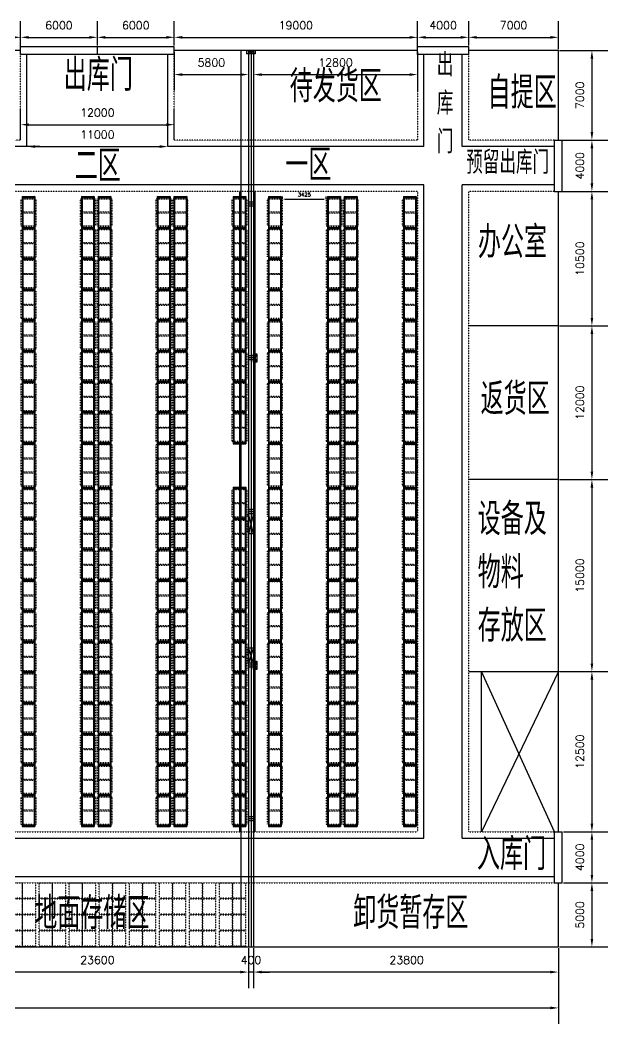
# Model space of a CAD drawing. Header units: millimetres. Extents: x 6622 to 532820, y 3370 to 359312.
# Drawn here: x 280562 to 326470, y 171590 to 249978 of the extents above; entities that cross this region are included whole.
import ezdxf

# ---------------------------------------------------------------- set-up
doc = ezdxf.new("R2010")
doc.units = ezdxf.units.MM
doc.linetypes.add('ACAD_ISO03W100', pattern=[30, 12, -18])
doc.styles.get("Standard").update_dxf_attribs({"font": 'txt', "bigfont": 'gbcbig.shx'})
doc.dimstyles.new('ISO-25', dxfattribs={"dimtxt": 625, "dimasz": 625, "dimexe": 1250, "dimexo": 100, "dimgap": 625, "dimtad": 1, "dimtxsty": 'Standard', "dimcen": 2.5, "dimadec": 0, "dimazin": 0, "dimtfac": 1, "dimtmove": 0, "dimatfit": 3, "dimfxl": 1, "dimarcsym": 0})
doc.dimstyles.new('副本 ISO-25', dxfattribs={"dimtxt": 300, "dimasz": 200, "dimexe": 200, "dimexo": 25, "dimgap": 200, "dimtad": 1, "dimtxsty": 'Standard', "dimcen": 2.5, "dimadec": 0, "dimazin": 0, "dimtfac": 1, "dimtmove": 0, "dimatfit": 3, "dimfxl": 1, "dimarcsym": 0})

# ---------------------------------------------------------------- blocks, each defined once
blk = doc.blocks.new('*D257')
at = {"color": 0, "lineweight": -2, "transparency": 16777216}
for p, q in [((281100, 240200), (281100, 241350)), ((292100, 240200), (292100, 241350)), ((281725, 240100), (291475, 240100))]:
    blk.add_line(p, q, dxfattribs=at)
at = {"color": 0, "transparency": 16777216}
for points in [[(281725, 240204), (281725, 239996), (281100, 240100)], [(291475, 240204), (291475, 239996), (292100, 240100)]]:
    blk.add_solid(points, dxfattribs=at)
at = {"layer": 'Defpoints', "color": 0, "transparency": 16777216}
for p in [(281100, 240100), (292100, 240100), (292100, 240100)]:
    blk.add_point(p, dxfattribs=at)
at = {"color": 0, "transparency": 16777216, "insert": (286600, 241038), "char_height": 625, "attachment_point": 5}
blk.add_mtext('11000', dxfattribs=at)
blk = doc.blocks.new('*D258')
at = {"color": 0, "lineweight": -2, "transparency": 16777216}
for p, q in [((280600, 240700), (280600, 243060)), ((292600, 240700), (292600, 243060)), ((281225, 241810), (291975, 241810))]:
    blk.add_line(p, q, dxfattribs=at)
at = {"color": 0, "transparency": 16777216}
for points in [[(281225, 241914), (281225, 241706), (280600, 241810)], [(291975, 241914), (291975, 241706), (292600, 241810)]]:
    blk.add_solid(points, dxfattribs=at)
at = {"layer": 'Defpoints', "color": 0, "transparency": 16777216}
for p in [(292600, 241810), (280600, 240600), (292600, 240600)]:
    blk.add_point(p, dxfattribs=at)
at = {"color": 0, "transparency": 16777216, "insert": (286600, 242748), "char_height": 625, "attachment_point": 5}
blk.add_mtext('12000', dxfattribs=at)
blk = doc.blocks.new('*D267')
at = {"color": 0, "lineweight": -2, "transparency": 16777216}
for p, q in [((274800, 247700), (274800, 249880)), ((280600, 247700), (280600, 249880)), ((275425, 248630), (279975, 248630))]:
    blk.add_line(p, q, dxfattribs=at)
at = {"color": 0, "transparency": 16777216}
for points in [[(275425, 248734), (275425, 248526), (274800, 248630)], [(279975, 248734), (279975, 248526), (280600, 248630)]]:
    blk.add_solid(points, dxfattribs=at)
at = {"layer": 'Defpoints', "color": 0, "transparency": 16777216}
for p in [(280600, 248630), (274800, 247600), (280600, 247600)]:
    blk.add_point(p, dxfattribs=at)
at = {"color": 0, "transparency": 16777216, "insert": (277700, 249568), "char_height": 625, "attachment_point": 5}
blk.add_mtext('5800', dxfattribs=at)
blk = doc.blocks.new('*D268')
at = {"color": 0, "lineweight": -2, "transparency": 16777216}
for p, q in [((280600, 248000), (280600, 249880)), ((286600, 248000), (286600, 249880)), ((281225, 248630), (285975, 248630))]:
    blk.add_line(p, q, dxfattribs=at)
at = {"color": 0, "transparency": 16777216}
for points in [[(281225, 248734), (281225, 248526), (280600, 248630)], [(285975, 248734), (285975, 248526), (286600, 248630)]]:
    blk.add_solid(points, dxfattribs=at)
at = {"layer": 'Defpoints', "color": 0, "transparency": 16777216}
for p in [(286600, 248630), (280600, 247900), (286600, 247900)]:
    blk.add_point(p, dxfattribs=at)
at = {"color": 0, "transparency": 16777216, "insert": (283600, 249568), "char_height": 625, "attachment_point": 5}
blk.add_mtext('6000', dxfattribs=at)
blk = doc.blocks.new('*D269')
at = {"color": 0, "lineweight": -2, "transparency": 16777216}
for p, q in [((286600, 248000), (286600, 249880)), ((292600, 248000), (292600, 249880)), ((287225, 248630), (291975, 248630))]:
    blk.add_line(p, q, dxfattribs=at)
at = {"color": 0, "transparency": 16777216}
for points in [[(287225, 248734), (287225, 248526), (286600, 248630)], [(291975, 248734), (291975, 248526), (292600, 248630)]]:
    blk.add_solid(points, dxfattribs=at)
at = {"layer": 'Defpoints', "color": 0, "transparency": 16777216}
for p in [(292600, 248630), (286600, 247900), (292600, 247900)]:
    blk.add_point(p, dxfattribs=at)
at = {"color": 0, "transparency": 16777216, "insert": (289600, 249568), "char_height": 625, "attachment_point": 5}
blk.add_mtext('6000', dxfattribs=at)
blk = doc.blocks.new('*D270')
at = {"color": 0, "lineweight": -2, "transparency": 16777216}
for p, q in [((292600, 248000), (292600, 249880)), ((311600, 247700), (311600, 249880)), ((293225, 248630), (310975, 248630))]:
    blk.add_line(p, q, dxfattribs=at)
at = {"color": 0, "transparency": 16777216}
for points in [[(293225, 248734), (293225, 248526), (292600, 248630)], [(310975, 248734), (310975, 248526), (311600, 248630)]]:
    blk.add_solid(points, dxfattribs=at)
at = {"layer": 'Defpoints', "color": 0, "transparency": 16777216}
for p in [(311600, 248630), (292600, 247900), (311600, 247600)]:
    blk.add_point(p, dxfattribs=at)
at = {"color": 0, "transparency": 16777216, "insert": (302100, 249568), "char_height": 625, "attachment_point": 5}
blk.add_mtext('19000', dxfattribs=at)
blk = doc.blocks.new('*D271')
at = {"color": 0, "lineweight": -2, "transparency": 16777216}
for p, q in [((292600, 247500), (292600, 244470)), ((298400, 247500), (298400, 244470)), ((293225, 245720), (297775, 245720))]:
    blk.add_line(p, q, dxfattribs=at)
at = {"color": 0, "transparency": 16777216}
for points in [[(293225, 245824), (293225, 245616), (292600, 245720)], [(297775, 245824), (297775, 245616), (298400, 245720)]]:
    blk.add_solid(points, dxfattribs=at)
at = {"layer": 'Defpoints', "color": 0, "transparency": 16777216}
for p in [(292600, 247600), (298400, 247600), (298400, 245720)]:
    blk.add_point(p, dxfattribs=at)
at = {"color": 0, "transparency": 16777216, "insert": (295500, 246658), "char_height": 625, "attachment_point": 5}
blk.add_mtext('5800', dxfattribs=at)
blk = doc.blocks.new('*D272')
at = {"color": 0, "lineweight": -2, "transparency": 16777216}
for p, q in [((298800, 247500), (298800, 244470)), ((311600, 247500), (311600, 244470)), ((299425, 245720), (310975, 245720))]:
    blk.add_line(p, q, dxfattribs=at)
at = {"color": 0, "transparency": 16777216}
for points in [[(299425, 245824), (299425, 245616), (298800, 245720)], [(310975, 245824), (310975, 245616), (311600, 245720)]]:
    blk.add_solid(points, dxfattribs=at)
at = {"layer": 'Defpoints', "color": 0, "transparency": 16777216}
for p in [(298800, 247600), (311600, 247600), (311600, 245720)]:
    blk.add_point(p, dxfattribs=at)
at = {"color": 0, "transparency": 16777216, "insert": (305200, 246658), "char_height": 625, "attachment_point": 5}
blk.add_mtext('12800', dxfattribs=at)
blk = doc.blocks.new('*D273')
at = {"color": 0, "lineweight": -2, "transparency": 16777216}
for p, q in [((311600, 248000), (311600, 249880)), ((315600, 248000), (315600, 249880)), ((312225, 248630), (314975, 248630))]:
    blk.add_line(p, q, dxfattribs=at)
at = {"color": 0, "transparency": 16777216}
for points in [[(312225, 248734), (312225, 248526), (311600, 248630)], [(314975, 248734), (314975, 248526), (315600, 248630)]]:
    blk.add_solid(points, dxfattribs=at)
at = {"layer": 'Defpoints', "color": 0, "transparency": 16777216}
for p in [(315600, 248630), (311600, 247900), (315600, 247900)]:
    blk.add_point(p, dxfattribs=at)
at = {"color": 0, "transparency": 16777216, "insert": (313600, 249568), "char_height": 625, "attachment_point": 5}
blk.add_mtext('4000', dxfattribs=at)
blk = doc.blocks.new('*D274')
at = {"color": 0, "lineweight": -2, "transparency": 16777216}
for p, q in [((315600, 248000), (315600, 249880)), ((322600, 247700), (322600, 249880)), ((316225, 248630), (321975, 248630))]:
    blk.add_line(p, q, dxfattribs=at)
at = {"color": 0, "transparency": 16777216}
for points in [[(316225, 248734), (316225, 248526), (315600, 248630)], [(321975, 248734), (321975, 248526), (322600, 248630)]]:
    blk.add_solid(points, dxfattribs=at)
at = {"layer": 'Defpoints', "color": 0, "transparency": 16777216}
for p in [(322600, 248630), (315600, 247900), (322600, 247600)]:
    blk.add_point(p, dxfattribs=at)
at = {"color": 0, "transparency": 16777216, "insert": (319100, 249568), "char_height": 625, "attachment_point": 5}
blk.add_mtext('7000', dxfattribs=at)
blk = doc.blocks.new('*D275')
at = {"color": 0, "lineweight": -2, "transparency": 16777216}
for p, q in [((322700, 247600), (326470, 247600)), ((325220, 246975), (325220, 241225)), ((322700, 240600), (326470, 240600))]:
    blk.add_line(p, q, dxfattribs=at)
at = {"color": 0, "transparency": 16777216}
for points in [[(325116, 246975), (325324, 246975), (325220, 247600)], [(325116, 241225), (325324, 241225), (325220, 240600)]]:
    blk.add_solid(points, dxfattribs=at)
at = {"layer": 'Defpoints', "color": 0, "transparency": 16777216}
for p in [(322600, 247600), (322600, 240600), (325220, 240600)]:
    blk.add_point(p, dxfattribs=at)
at = {"color": 0, "transparency": 16777216, "insert": (324282, 244100), "char_height": 625, "attachment_point": 5, "rotation": 90}
blk.add_mtext('7000', dxfattribs=at)
blk = doc.blocks.new('*D276')
at = {"color": 0, "lineweight": -2, "transparency": 16777216}
for p, q in [((323000, 240600), (326470, 240600)), ((325220, 239975), (325220, 237225)), ((323000, 236600), (326470, 236600))]:
    blk.add_line(p, q, dxfattribs=at)
at = {"color": 0, "transparency": 16777216}
for points in [[(325116, 239975), (325324, 239975), (325220, 240600)], [(325116, 237225), (325324, 237225), (325220, 236600)]]:
    blk.add_solid(points, dxfattribs=at)
at = {"layer": 'Defpoints', "color": 0, "transparency": 16777216}
for p in [(322900, 240600), (322900, 236600), (325220, 236600)]:
    blk.add_point(p, dxfattribs=at)
at = {"color": 0, "transparency": 16777216, "insert": (324282, 238600), "char_height": 625, "attachment_point": 5, "rotation": 90}
blk.add_mtext('4000', dxfattribs=at)
blk = doc.blocks.new('*D277')
at = {"color": 0, "lineweight": -2, "transparency": 16777216}
for p, q in [((322700, 236600), (326470, 236600)), ((325220, 235975), (325220, 226725)), ((322700, 226100), (326470, 226100))]:
    blk.add_line(p, q, dxfattribs=at)
at = {"color": 0, "transparency": 16777216}
for points in [[(325116, 235975), (325324, 235975), (325220, 236600)], [(325116, 226725), (325324, 226725), (325220, 226100)]]:
    blk.add_solid(points, dxfattribs=at)
at = {"layer": 'Defpoints', "color": 0, "transparency": 16777216}
for p in [(322600, 236600), (322600, 226100), (325220, 226100)]:
    blk.add_point(p, dxfattribs=at)
at = {"color": 0, "transparency": 16777216, "insert": (324282, 231350), "char_height": 625, "attachment_point": 5, "rotation": 90}
blk.add_mtext('10500', dxfattribs=at)
blk = doc.blocks.new('*D278')
at = {"color": 0, "lineweight": -2, "transparency": 16777216}
for p, q in [((322700, 226100), (326470, 226100)), ((325220, 225475), (325220, 214725)), ((322700, 214100), (326470, 214100))]:
    blk.add_line(p, q, dxfattribs=at)
at = {"color": 0, "transparency": 16777216}
for points in [[(325116, 225475), (325324, 225475), (325220, 226100)], [(325116, 214725), (325324, 214725), (325220, 214100)]]:
    blk.add_solid(points, dxfattribs=at)
at = {"layer": 'Defpoints', "color": 0, "transparency": 16777216}
for p in [(322600, 226100), (322600, 214100), (325220, 214100)]:
    blk.add_point(p, dxfattribs=at)
at = {"color": 0, "transparency": 16777216, "insert": (324282, 220100), "char_height": 625, "attachment_point": 5, "rotation": 90}
blk.add_mtext('12000', dxfattribs=at)
blk = doc.blocks.new('*D279')
at = {"color": 0, "lineweight": -2, "transparency": 16777216}
for p, q in [((322700, 214100), (326470, 214100)), ((325220, 213475), (325220, 199725)), ((322700, 199100), (326470, 199100))]:
    blk.add_line(p, q, dxfattribs=at)
at = {"color": 0, "transparency": 16777216}
for points in [[(325116, 213475), (325324, 213475), (325220, 214100)], [(325116, 199725), (325324, 199725), (325220, 199100)]]:
    blk.add_solid(points, dxfattribs=at)
at = {"layer": 'Defpoints', "color": 0, "transparency": 16777216}
for p in [(322600, 214100), (322600, 199100), (325220, 199100)]:
    blk.add_point(p, dxfattribs=at)
at = {"color": 0, "transparency": 16777216, "insert": (324282, 206600), "char_height": 625, "attachment_point": 5, "rotation": 90}
blk.add_mtext('15000', dxfattribs=at)
blk = doc.blocks.new('*D280')
at = {"color": 0, "lineweight": -2, "transparency": 16777216}
for p, q in [((322700, 199100), (326470, 199100)), ((325220, 198475), (325220, 187225)), ((323000, 186600), (326470, 186600))]:
    blk.add_line(p, q, dxfattribs=at)
at = {"color": 0, "transparency": 16777216}
for points in [[(325116, 198475), (325324, 198475), (325220, 199100)], [(325116, 187225), (325324, 187225), (325220, 186600)]]:
    blk.add_solid(points, dxfattribs=at)
at = {"layer": 'Defpoints', "color": 0, "transparency": 16777216}
for p in [(322600, 199100), (322900, 186600), (325220, 186600)]:
    blk.add_point(p, dxfattribs=at)
at = {"color": 0, "transparency": 16777216, "insert": (324282, 192850), "char_height": 625, "attachment_point": 5, "rotation": 90}
blk.add_mtext('12500', dxfattribs=at)
blk = doc.blocks.new('*D281')
at = {"color": 0, "lineweight": -2, "transparency": 16777216}
for p, q in [((323000, 186600), (326470, 186600)), ((325220, 185975), (325220, 183225)), ((323000, 182600), (326470, 182600))]:
    blk.add_line(p, q, dxfattribs=at)
at = {"color": 0, "transparency": 16777216}
for points in [[(325116, 185975), (325324, 185975), (325220, 186600)], [(325116, 183225), (325324, 183225), (325220, 182600)]]:
    blk.add_solid(points, dxfattribs=at)
at = {"layer": 'Defpoints', "color": 0, "transparency": 16777216}
for p in [(322900, 186600), (322900, 182600), (325220, 182600)]:
    blk.add_point(p, dxfattribs=at)
at = {"color": 0, "transparency": 16777216, "insert": (324282, 184600), "char_height": 625, "attachment_point": 5, "rotation": 90}
blk.add_mtext('4000', dxfattribs=at)
blk = doc.blocks.new('*D282')
at = {"color": 0, "lineweight": -2, "transparency": 16777216}
for p, q in [((323000, 182600), (326470, 182600)), ((325220, 181975), (325220, 178225)), ((322700, 177600), (326470, 177600))]:
    blk.add_line(p, q, dxfattribs=at)
at = {"color": 0, "transparency": 16777216}
for points in [[(325116, 181975), (325324, 181975), (325220, 182600)], [(325116, 178225), (325324, 178225), (325220, 177600)]]:
    blk.add_solid(points, dxfattribs=at)
at = {"layer": 'Defpoints', "color": 0, "transparency": 16777216}
for p in [(322900, 182600), (322600, 177600), (325220, 177600)]:
    blk.add_point(p, dxfattribs=at)
at = {"color": 0, "transparency": 16777216, "insert": (324282, 180100), "char_height": 625, "attachment_point": 5, "rotation": 90}
blk.add_mtext('5000', dxfattribs=at)
blk = doc.blocks.new('*D283')
at = {"color": 0, "lineweight": -2, "transparency": 16777216}
for p, q in [((298800, 177500), (298800, 174390)), ((322600, 177500), (322600, 174390)), ((321975, 175640), (299425, 175640))]:
    blk.add_line(p, q, dxfattribs=at)
at = {"color": 0, "transparency": 16777216}
for points in [[(299425, 175744), (299425, 175536), (298800, 175640)], [(321975, 175744), (321975, 175536), (322600, 175640)]]:
    blk.add_solid(points, dxfattribs=at)
at = {"layer": 'Defpoints', "color": 0, "transparency": 16777216}
for p in [(298800, 177600), (322600, 177600), (298800, 175640)]:
    blk.add_point(p, dxfattribs=at)
at = {"color": 0, "transparency": 16777216, "insert": (310750, 176578), "char_height": 625, "attachment_point": 5}
blk.add_mtext('23800', dxfattribs=at)
blk = doc.blocks.new('*D249')
at = {"color": 0, "lineweight": -2, "transparency": 16777216}
for p, q in [((298400, 177500), (298400, 174390)), ((298800, 177500), (298800, 174390)), ((297775, 175640), (297150, 175640)), ((298800, 175640), (298400, 175640)), ((299425, 175640), (300050, 175640))]:
    blk.add_line(p, q, dxfattribs=at)
at = {"color": 0, "transparency": 16777216}
for points in [[(297775, 175744), (297775, 175536), (298400, 175640)], [(299425, 175744), (299425, 175536), (298800, 175640)]]:
    blk.add_solid(points, dxfattribs=at)
at = {"layer": 'Defpoints', "color": 0, "transparency": 16777216}
for p in [(298400, 177600), (298800, 177600), (298400, 175640)]:
    blk.add_point(p, dxfattribs=at)
at = {"color": 0, "transparency": 16777216, "insert": (298600, 176578), "char_height": 625, "attachment_point": 5}
blk.add_mtext('400', dxfattribs=at)
blk = doc.blocks.new('*D250')
at = {"color": 0, "lineweight": -2, "transparency": 16777216}
for p, q in [((274800, 177500), (274800, 174390)), ((298400, 177500), (298400, 174390)), ((297775, 175640), (275425, 175640))]:
    blk.add_line(p, q, dxfattribs=at)
at = {"color": 0, "transparency": 16777216}
for points in [[(275425, 175744), (275425, 175536), (274800, 175640)], [(297775, 175744), (297775, 175536), (298400, 175640)]]:
    blk.add_solid(points, dxfattribs=at)
at = {"layer": 'Defpoints', "color": 0, "transparency": 16777216}
for p in [(274800, 177600), (298400, 177600), (274800, 175640)]:
    blk.add_point(p, dxfattribs=at)
at = {"color": 0, "transparency": 16777216, "insert": (286600, 176578), "char_height": 625, "attachment_point": 5}
blk.add_mtext('23600', dxfattribs=at)
blk = doc.blocks.new('*D288')
at = {"color": 0, "lineweight": -2, "transparency": 16777216}
for p, q in [((178600, 177500), (178600, 171590)), ((322600, 177500), (322600, 171590)), ((179225, 172840), (321975, 172840))]:
    blk.add_line(p, q, dxfattribs=at)
at = {"color": 0, "transparency": 16777216}
for points in [[(179225, 172944), (179225, 172736), (178600, 172840)], [(321975, 172944), (321975, 172736), (322600, 172840)]]:
    blk.add_solid(points, dxfattribs=at)
at = {"layer": 'Defpoints', "color": 0, "transparency": 16777216}
for p in [(178600, 177600), (322600, 177600), (322600, 172840)]:
    blk.add_point(p, dxfattribs=at)
at = {"color": 0, "transparency": 16777216, "insert": (250600, 173778), "char_height": 625, "attachment_point": 5}
blk.add_mtext('144000', dxfattribs=at)
blk = doc.blocks.new('地面托盘')
at = {"color": 3, "linetype": 'ACAD_ISO03W100'}
for points in [[(62730, -1440), (62730, -240), (63730, -240), (63730, -1440)], [(63775, -1440), (63775, -240), (64775, -240), (64775, -1440)], [(65075, -1440), (65075, -240), (66075, -240), (66075, -1440)], [(66120, -1440), (66120, -240), (67120, -240), (67120, -1440)], [(67420, -1440), (67420, -240), (68420, -240), (68420, -1440)], [(68465, -1440), (68465, -240), (69465, -240), (69465, -1440)], [(69765, -1440), (69765, -240), (70765, -240), (70765, -1440)], [(70810, -1440), (70810, -240), (71810, -240), (71810, -1440)], [(72110, -1440), (72110, -240), (73110, -240), (73110, -1440)], [(73155, -1440), (73155, -240), (74155, -240), (74155, -1440)], [(74455, -1440), (74455, -240), (75455, -240), (75455, -1440)], [(75500, -1440), (75500, -240), (76500, -240), (76500, -1440)], [(76800, -1440), (76800, -240), (77800, -240), (77800, -1440)], [(77845, -1440), (77845, -240), (78845, -240), (78845, -1440)], [(79145, -1440), (79145, -240), (80145, -240), (80145, -1440)], [(80190, -1440), (80190, -240), (81190, -240), (81190, -1440)], [(81490, -1440), (81490, -240), (82490, -240), (82490, -1440)], [(82535, -1440), (82535, -240), (83535, -240), (83535, -1440)], [(83835, -1440), (83835, -240), (84835, -240), (84835, -1440)], [(84880, -1440), (84880, -240), (85880, -240), (85880, -1440)], [(62730, -2690), (62730, -1490), (63730, -1490), (63730, -2690)], [(63775, -2690), (63775, -1490), (64775, -1490), (64775, -2690)], [(65075, -2690), (65075, -1490), (66075, -1490), (66075, -2690)], [(66120, -2690), (66120, -1490), (67120, -1490), (67120, -2690)], [(67420, -2690), (67420, -1490), (68420, -1490), (68420, -2690)], [(68465, -2690), (68465, -1490), (69465, -1490), (69465, -2690)], [(69765, -2690), (69765, -1490), (70765, -1490), (70765, -2690)], [(70810, -2690), (70810, -1490), (71810, -1490), (71810, -2690)], [(72110, -2690), (72110, -1490), (73110, -1490), (73110, -2690)], [(73155, -2690), (73155, -1490), (74155, -1490), (74155, -2690)], [(74455, -2690), (74455, -1490), (75455, -1490), (75455, -2690)], [(75500, -2690), (75500, -1490), (76500, -1490), (76500, -2690)], [(76800, -2690), (76800, -1490), (77800, -1490), (77800, -2690)], [(77845, -2690), (77845, -1490), (78845, -1490), (78845, -2690)], [(79145, -2690), (79145, -1490), (80145, -1490), (80145, -2690)], [(80190, -2690), (80190, -1490), (81190, -1490), (81190, -2690)], [(81490, -2690), (81490, -1490), (82490, -1490), (82490, -2690)], [(82535, -2690), (82535, -1490), (83535, -1490), (83535, -2690)], [(83835, -2690), (83835, -1490), (84835, -1490), (84835, -2690)], [(84880, -2690), (84880, -1490), (85880, -1490), (85880, -2690)], [(62730, -3940), (62730, -2740), (63730, -2740), (63730, -3940)], [(63775, -3940), (63775, -2740), (64775, -2740), (64775, -3940)], [(65075, -3940), (65075, -2740), (66075, -2740), (66075, -3940)], [(66120, -3940), (66120, -2740), (67120, -2740), (67120, -3940)], [(67420, -3940), (67420, -2740), (68420, -2740), (68420, -3940)], [(68465, -3940), (68465, -2740), (69465, -2740), (69465, -3940)], [(69765, -3940), (69765, -2740), (70765, -2740), (70765, -3940)], [(70810, -3940), (70810, -2740), (71810, -2740), (71810, -3940)], [(72110, -3940), (72110, -2740), (73110, -2740), (73110, -3940)], [(73155, -3940), (73155, -2740), (74155, -2740), (74155, -3940)], [(74455, -3940), (74455, -2740), (75455, -2740), (75455, -3940)], [(75500, -3940), (75500, -2740), (76500, -2740), (76500, -3940)], [(76800, -3940), (76800, -2740), (77800, -2740), (77800, -3940)], [(77845, -3940), (77845, -2740), (78845, -2740), (78845, -3940)], [(79145, -3940), (79145, -2740), (80145, -2740), (80145, -3940)], [(80190, -3940), (80190, -2740), (81190, -2740), (81190, -3940)], [(81490, -3940), (81490, -2740), (82490, -2740), (82490, -3940)], [(82535, -3940), (82535, -2740), (83535, -2740), (83535, -3940)], [(83835, -3940), (83835, -2740), (84835, -2740), (84835, -3940)], [(84880, -3940), (84880, -2740), (85880, -2740), (85880, -3940)], [(62730, -5190), (62730, -3990), (63730, -3990), (63730, -5190)], [(63775, -5190), (63775, -3990), (64775, -3990), (64775, -5190)], [(65075, -5190), (65075, -3990), (66075, -3990), (66075, -5190)], [(66120, -5190), (66120, -3990), (67120, -3990), (67120, -5190)], [(67420, -5190), (67420, -3990), (68420, -3990), (68420, -5190)], [(68465, -5190), (68465, -3990), (69465, -3990), (69465, -5190)], [(69765, -5190), (69765, -3990), (70765, -3990), (70765, -5190)], [(70810, -5190), (70810, -3990), (71810, -3990), (71810, -5190)], [(72110, -5190), (72110, -3990), (73110, -3990), (73110, -5190)], [(73155, -5190), (73155, -3990), (74155, -3990), (74155, -5190)], [(74455, -5190), (74455, -3990), (75455, -3990), (75455, -5190)], [(75500, -5190), (75500, -3990), (76500, -3990), (76500, -5190)], [(76800, -5190), (76800, -3990), (77800, -3990), (77800, -5190)], [(77845, -5190), (77845, -3990), (78845, -3990), (78845, -5190)], [(79145, -5190), (79145, -3990), (80145, -3990), (80145, -5190)], [(80190, -5190), (80190, -3990), (81190, -3990), (81190, -5190)], [(81490, -5190), (81490, -3990), (82490, -3990), (82490, -5190)], [(82535, -5190), (82535, -3990), (83535, -3990), (83535, -5190)], [(83835, -5190), (83835, -3990), (84835, -3990), (84835, -5190)], [(84880, -5190), (84880, -3990), (85880, -3990), (85880, -5190)]]:
    blk.add_lwpolyline(points, close=True, dxfattribs=at)
blk = doc.blocks.new('货架')
at = {"color": 6}
for p, q in [((213640, 135175), (214640, 135175)), ((213640, 135175), (213640, 115875)), ((213640, 135075), (214640, 135075)), ((213690, 135175), (213690, 115875)), ((213690, 135175), (214590, 135075)), ((214590, 135175), (213690, 135075)), ((214590, 135175), (214590, 115875)), ((214640, 135175), (214640, 115875)), ((213640, 132775), (214640, 132775)), ((213640, 132675), (214640, 132675)), ((213690, 132775), (214590, 132675)), ((214590, 132775), (213690, 132675)), ((213640, 130375), (214640, 130375)), ((213640, 130275), (214640, 130275)), ((213690, 130375), (214590, 130275)), ((214590, 130375), (213690, 130275)), ((213640, 127975), (214640, 127975)), ((213640, 127875), (214640, 127875)), ((213690, 127975), (214590, 127875)), ((214590, 127975), (213690, 127875)), ((213640, 125575), (214640, 125575)), ((213640, 125475), (214640, 125475)), ((213690, 125575), (214590, 125475)), ((214590, 125575), (213690, 125475)), ((213640, 123175), (214640, 123175)), ((213640, 123075), (214640, 123075)), ((213690, 123175), (214590, 123075)), ((214590, 123175), (213690, 123075)), ((213640, 120775), (214640, 120775)), ((213690, 120775), (214590, 120675)), ((214590, 120775), (213690, 120675)), ((213640, 120675), (214640, 120675)), ((213640, 118375), (214640, 118375)), ((213690, 118375), (214590, 118275)), ((214590, 118375), (213690, 118275)), ((213640, 118275), (214640, 118275)), ((213640, 112475), (213640, 85975)), ((213690, 112475), (213690, 85975)), ((214590, 112475), (214590, 85975)), ((214640, 112475), (214640, 85975)), ((213640, 110075), (214640, 110075)), ((213640, 109975), (214640, 109975)), ((213690, 110075), (214590, 109975)), ((214590, 110075), (213690, 109975)), ((213640, 107675), (214640, 107675)), ((213640, 107575), (214640, 107575)), ((213690, 107675), (214590, 107575)), ((214590, 107675), (213690, 107575)), ((213640, 105275), (214640, 105275)), ((213640, 105175), (214640, 105175)), ((213690, 105275), (214590, 105175)), ((214590, 105275), (213690, 105175)), ((213640, 102875), (214640, 102875)), ((213640, 102775), (214640, 102775)), ((213690, 102875), (214590, 102775)), ((214590, 102875), (213690, 102775)), ((213640, 100475), (214640, 100475)), ((213640, 100375), (214640, 100375)), ((213690, 100475), (214590, 100375)), ((214590, 100475), (213690, 100375)), ((213640, 98075), (214640, 98075)), ((213690, 98075), (214590, 97975)), ((214590, 98075), (213690, 97975)), ((213640, 97975), (214640, 97975)), ((213640, 95675), (214640, 95675)), ((213690, 95675), (214590, 95575)), ((214590, 95675), (213690, 95575)), ((213640, 95575), (214640, 95575)), ((213640, 93275), (214640, 93275)), ((213640, 93175), (214640, 93175)), ((213690, 93275), (214590, 93175)), ((214590, 93275), (213690, 93175)), ((213640, 90875), (214640, 90875)), ((213640, 90775), (214640, 90775)), ((213690, 90875), (214590, 90775)), ((214590, 90875), (213690, 90775)), ((213640, 88475), (214640, 88475)), ((213640, 88375), (214640, 88375)), ((213690, 88475), (214590, 88375)), ((214590, 88475), (213690, 88375)), ((213640, 86075), (214640, 86075)), ((213640, 85975), (214640, 85975)), ((213690, 86075), (214590, 85975)), ((214590, 86075), (213690, 85975))]:
    blk.add_line(p, q, dxfattribs=at)
at = {"color": 5}
for p, q in [((213640, 115975), (214640, 115975)), ((213640, 115875), (214640, 115875)), ((213640, 115875), (213640, 112475)), ((213690, 115975), (214590, 115875)), ((214590, 115975), (213690, 115875)), ((213690, 115875), (213690, 112475)), ((214590, 115875), (214590, 112475)), ((214640, 115875), (214640, 112475)), ((213640, 112475), (214640, 112475)), ((213640, 112375), (214640, 112375)), ((213690, 112475), (214590, 112375)), ((214590, 112475), (213690, 112375))]:
    blk.add_line(p, q, dxfattribs=at)
at = {"color": 3, "linetype": 'ACAD_ISO03W100'}
for points in [[(213540, 134975), (213540, 133975), (214740, 133975), (214740, 134975)], [(213540, 133875), (213540, 132875), (214740, 132875), (214740, 133875)], [(213540, 132575), (213540, 131575), (214740, 131575), (214740, 132575)], [(213540, 131475), (213540, 130475), (214740, 130475), (214740, 131475)], [(213540, 130175), (213540, 129175), (214740, 129175), (214740, 130175)], [(213540, 129075), (213540, 128075), (214740, 128075), (214740, 129075)], [(213540, 127775), (213540, 126775), (214740, 126775), (214740, 127775)], [(213540, 126675), (213540, 125675), (214740, 125675), (214740, 126675)], [(213540, 125375), (213540, 124375), (214740, 124375), (214740, 125375)], [(213540, 124275), (213540, 123275), (214740, 123275), (214740, 124275)], [(213540, 122975), (213540, 121975), (214740, 121975), (214740, 122975)], [(213540, 121875), (213540, 120875), (214740, 120875), (214740, 121875)], [(213540, 120575), (213540, 119575), (214740, 119575), (214740, 120575)], [(213540, 119475), (213540, 118475), (214740, 118475), (214740, 119475)], [(213540, 118175), (213540, 117175), (214740, 117175), (214740, 118175)], [(213540, 117075), (213540, 116075), (214740, 116075), (214740, 117075)], [(213540, 115775), (213540, 114775), (214740, 114775), (214740, 115775)], [(213540, 114675), (213540, 113675), (214740, 113675), (214740, 114675)], [(213540, 113575), (213540, 112575), (214740, 112575), (214740, 113575)], [(213540, 112275), (213540, 111275), (214740, 111275), (214740, 112275)], [(213540, 111175), (213540, 110175), (214740, 110175), (214740, 111175)], [(213540, 109875), (213540, 108875), (214740, 108875), (214740, 109875)], [(213540, 108775), (213540, 107775), (214740, 107775), (214740, 108775)], [(213540, 107475), (213540, 106475), (214740, 106475), (214740, 107475)], [(213540, 106375), (213540, 105375), (214740, 105375), (214740, 106375)], [(213540, 105075), (213540, 104075), (214740, 104075), (214740, 105075)], [(213540, 103975), (213540, 102975), (214740, 102975), (214740, 103975)], [(213540, 102675), (213540, 101675), (214740, 101675), (214740, 102675)], [(213540, 101575), (213540, 100575), (214740, 100575), (214740, 101575)], [(213540, 100275), (213540, 99275), (214740, 99275), (214740, 100275)], [(213540, 99175), (213540, 98175), (214740, 98175), (214740, 99175)], [(213540, 97875), (213540, 96875), (214740, 96875), (214740, 97875)], [(213540, 96775), (213540, 95775), (214740, 95775), (214740, 96775)], [(213540, 95475), (213540, 94475), (214740, 94475), (214740, 95475)], [(213540, 94375), (213540, 93375), (214740, 93375), (214740, 94375)], [(213540, 93075), (213540, 92075), (214740, 92075), (214740, 93075)], [(213540, 91975), (213540, 90975), (214740, 90975), (214740, 91975)], [(213540, 90675), (213540, 89675), (214740, 89675), (214740, 90675)], [(213540, 89575), (213540, 88575), (214740, 88575), (214740, 89575)], [(213540, 88275), (213540, 87275), (214740, 87275), (214740, 88275)], [(213540, 87175), (213540, 86175), (214740, 86175), (214740, 87175)]]:
    blk.add_lwpolyline(points, close=True, dxfattribs=at)
blk = doc.blocks.new('*D293')
at = {"color": 0, "lineweight": -2, "transparency": 16777216}
for p, q in [((301050, 236025), (301050, 236200)), ((301250, 236000), (304275, 236000)), ((304475, 236025), (304475, 236200))]:
    blk.add_line(p, q, dxfattribs=at)
at = {"color": 0, "transparency": 16777216}
for points in [[(301250, 236033), (301250, 235967), (301050, 236000)], [(304275, 236033), (304275, 235967), (304475, 236000)]]:
    blk.add_solid(points, dxfattribs=at)
at = {"layer": 'Defpoints', "color": 0, "transparency": 16777216}
for p in [(301050, 236000), (304475, 236000), (304475, 236000)]:
    blk.add_point(p, dxfattribs=at)
at = {"color": 0, "transparency": 16777216, "insert": (302762, 236350), "char_height": 300, "attachment_point": 5}
blk.add_mtext('3425', dxfattribs=at)

msp = doc.modelspace()

# ---------------------------------------------------------------- linework, layer by layer
for p, q in [((280600, 247300), (280600, 247900)), ((292600, 247900), (280600, 247900)), ((286600, 247300), (286600, 247900)), ((292600, 247300), (292600, 247900)), ((311600, 247300), (311600, 247900)), ((315600, 247900), (311600, 247900)), ((315600, 247300), (315600, 247900)), ((280600, 247600), (273599.998, 247600)), ((292600, 247300), (280600, 247300)), ((281100, 240100), (281100, 247300)), ((292100, 240100), (292100, 247300)), ((311600, 247600), (292600, 247600)), ((315600, 247300), (311600, 247300)), ((312100, 240100), (312100, 247300)), ((315100, 240100), (315100, 247300)), ((322600, 247600), (315600, 247600)), ((322600, 240600), (322600, 247600)), ((282100, 240100), (273099.998, 240100)), ((312100, 240100), (292100, 240100)), ((322300, 240100), (315100, 240100)), ((322300, 240600), (322900, 240600)), ((322300, 236600), (322300, 240600)), ((322900, 236600), (322900, 240600)), ((312100, 237100), (182100, 237100)), ((312100, 186100), (312100, 237100)), ((315100, 186100), (315100, 237100)), ((322300, 237100), (315100, 237100)), ((322300, 236600), (322900, 236600)), ((322600, 186600), (322600, 236600)), ((315600, 199100), (322600, 199100)), ((322600, 199100), (316600, 186600)), ((322300, 186600), (316600, 199100)), ((322300, 186600), (322900, 186600)), ((322300, 182600), (322300, 186600)), ((322900, 182600), (322900, 186600)), ((182100, 186100), (312100, 186100)), ((315100, 186100), (322300, 186100)), ((182100, 183092.819), (322300, 183092.819)), ((322300, 182600), (322900, 182600)), ((322600, 177600), (322600, 182600)), ((178600, 177600), (322600, 177600))]:
    msp.add_line(p, q)
at = {"color": 2, "linetype": 'ACAD_ISO03W100'}
for p, q in [((280600, 240600), (280600, 247300)), ((292600, 240600), (292600, 247300)), ((311600, 247300), (311600, 240600)), ((315600, 240600), (315600, 247300)), ((280600, 240600), (273599.998, 240600)), ((311600, 240600), (292600, 240600)), ((322300, 240600), (315600, 240600)), ((311600, 236600), (182600, 236600)), ((311600, 236600), (311600, 186600)), ((322300, 236600), (315600, 236600)), ((315600, 186600), (315600, 236600)), ((182600, 186600), (311600, 186600)), ((315600, 186600), (322300, 186600)), ((182600, 182600), (322300, 182600))]:
    msp.add_line(p, q, dxfattribs=at)
at = {"color": 1}
msp.add_line((297800, 247600), (297800, 177600), dxfattribs=at)
at = {"color": 0}
for p, q in [((298925, 247350), (298275, 247600)), ((298275, 247350), (298925, 247600)), ((322600, 226100), (315600, 226100)), ((299050, 223275), (298800, 223925)), ((298800, 223275), (299050, 223925)), ((322600, 214100), (315600, 214100)), ((298800, 211450), (298400, 209850)), ((298800, 209850), (298400, 211450)), ((298800, 200950), (298400, 199750)), ((298800, 199750), (298400, 200950)), ((298800, 199925), (299050, 199275)), ((299050, 199925), (298800, 199275)), ((316600, 186600), (316600, 199100))]:
    msp.add_line(p, q, dxfattribs=at)
at = {"color": 4}
for p, q in [((298400, 247600), (298400, 177600)), ((298600, 247600), (298600, 177600)), ((298800, 247600), (298800, 177600)), ((298800, 235750), (298400, 235750)), ((298800, 235600), (298400, 235600)), ((298800, 235450), (298400, 235450)), ((298800, 223750), (298400, 223750)), ((298800, 223600), (298400, 223600)), ((298800, 223450), (298400, 223450)), ((298800, 211750), (298400, 211750)), ((298800, 211600), (298400, 211600)), ((298800, 211450), (298400, 211450)), ((298800, 199750), (298400, 199750)), ((298800, 199600), (298400, 199600)), ((298800, 199450), (298400, 199450)), ((298800, 187750), (298400, 187750)), ((298800, 187600), (298400, 187600)), ((298800, 187450), (298400, 187450))]:
    msp.add_line(p, q, dxfattribs=at)
at = {"color": 6}
for p, q in [((297200, 236200), (298200, 236200)), ((297200, 236200), (297200, 216900)), ((297200, 236100), (298200, 236100)), ((297250, 236200), (297250, 216900)), ((297250, 236200), (298150, 236100)), ((298150, 236200), (297250, 236100)), ((298150, 236200), (298150, 216900)), ((298200, 236200), (298200, 216900)), ((297200, 233800), (298200, 233800)), ((297200, 233700), (298200, 233700)), ((297250, 233800), (298150, 233700)), ((298150, 233800), (297250, 233700)), ((297200, 231400), (298200, 231400)), ((297200, 231300), (298200, 231300)), ((297250, 231400), (298150, 231300)), ((298150, 231400), (297250, 231300)), ((297200, 229000), (298200, 229000)), ((297200, 228900), (298200, 228900)), ((297250, 229000), (298150, 228900)), ((298150, 229000), (297250, 228900)), ((297200, 226600), (298200, 226600)), ((297250, 226600), (298150, 226500)), ((298150, 226600), (297250, 226500)), ((297200, 226500), (298200, 226500)), ((297200, 224200), (298200, 224200)), ((297250, 224200), (298150, 224100)), ((298150, 224200), (297250, 224100)), ((297200, 224100), (298200, 224100)), ((297200, 221800), (298200, 221800)), ((297200, 221700), (298200, 221700)), ((297250, 221800), (298150, 221700)), ((298150, 221800), (297250, 221700)), ((297200, 219400), (298200, 219400)), ((297200, 219300), (298200, 219300)), ((297250, 219400), (298150, 219300)), ((298150, 219400), (297250, 219300)), ((297200, 213500), (297200, 187000)), ((297250, 213500), (297250, 187000)), ((298150, 213500), (298150, 187000)), ((298200, 213500), (298200, 187000)), ((297200, 211100), (298200, 211100)), ((297200, 211000), (298200, 211000)), ((297250, 211100), (298150, 211000)), ((298150, 211100), (297250, 211000)), ((297200, 208700), (298200, 208700)), ((297200, 208600), (298200, 208600)), ((297250, 208700), (298150, 208600)), ((298150, 208700), (297250, 208600)), ((297200, 206300), (298200, 206300)), ((297200, 206200), (298200, 206200)), ((297250, 206300), (298150, 206200)), ((298150, 206300), (297250, 206200)), ((297200, 203900), (298200, 203900)), ((297250, 203900), (298150, 203800)), ((298150, 203900), (297250, 203800)), ((297200, 203800), (298200, 203800)), ((297200, 201500), (298200, 201500)), ((297250, 201500), (298150, 201400)), ((298150, 201500), (297250, 201400)), ((297200, 201400), (298200, 201400)), ((297200, 199100), (298200, 199100)), ((297200, 199000), (298200, 199000)), ((297250, 199100), (298150, 199000)), ((298150, 199100), (297250, 199000)), ((297200, 196700), (298200, 196700)), ((297200, 196600), (298200, 196600)), ((297250, 196700), (298150, 196600)), ((298150, 196700), (297250, 196600)), ((297200, 194300), (298200, 194300)), ((297200, 194200), (298200, 194200)), ((297250, 194300), (298150, 194200)), ((298150, 194300), (297250, 194200)), ((297200, 191900), (298200, 191900)), ((297200, 191800), (298200, 191800)), ((297250, 191900), (298150, 191800)), ((298150, 191900), (297250, 191800)), ((297200, 189500), (298200, 189500)), ((297200, 189400), (298200, 189400)), ((297250, 189500), (298150, 189400)), ((298150, 189500), (297250, 189400)), ((297200, 187100), (298200, 187100)), ((297200, 187000), (298200, 187000)), ((297250, 187100), (298150, 187000)), ((298150, 187100), (297250, 187000))]:
    msp.add_line(p, q, dxfattribs=at)
at = {"color": 2}
for p, q in [((297700, 236600), (297700, 186600)), ((298900, 236600), (298900, 186600))]:
    msp.add_line(p, q, dxfattribs=at)
at = {"color": 5}
for p, q in [((297200, 217000), (298200, 217000)), ((297200, 216900), (298200, 216900)), ((297250, 217000), (298150, 216900)), ((298150, 217000), (297250, 216900)), ((297200, 213500), (298200, 213500)), ((297200, 213400), (298200, 213400)), ((297250, 213500), (298150, 213400)), ((298150, 213500), (297250, 213400))]:
    msp.add_line(p, q, dxfattribs=at)
at = {"color": 0}
for points in [[(298275, 247600), (298925, 247600), (298925, 247350), (298275, 247350)], [(298800, 223925), (299050, 223925), (299050, 223275), (298800, 223275)], [(298400, 211450), (298800, 211450), (298800, 209850), (298400, 209850)], [(298400, 200950), (298800, 200950), (298800, 199750), (298400, 199750)], [(298800, 199925), (299050, 199925), (299050, 199275), (298800, 199275)]]:
    msp.add_lwpolyline(points, close=True, dxfattribs=at)
at = {"color": 3, "linetype": 'ACAD_ISO03W100'}
for points in [[(297100, 236000), (297100, 235000), (298300, 235000), (298300, 236000)], [(297100, 234900), (297100, 233900), (298300, 233900), (298300, 234900)], [(297100, 233600), (297100, 232600), (298300, 232600), (298300, 233600)], [(297100, 232500), (297100, 231500), (298300, 231500), (298300, 232500)], [(297100, 231200), (297100, 230200), (298300, 230200), (298300, 231200)], [(297100, 230100), (297100, 229100), (298300, 229100), (298300, 230100)], [(297100, 228800), (297100, 227800), (298300, 227800), (298300, 228800)], [(297100, 227700), (297100, 226700), (298300, 226700), (298300, 227700)], [(297100, 226400), (297100, 225400), (298300, 225400), (298300, 226400)], [(297100, 225300), (297100, 224300), (298300, 224300), (298300, 225300)], [(297100, 224000), (297100, 223000), (298300, 223000), (298300, 224000)], [(297100, 222900), (297100, 221900), (298300, 221900), (298300, 222900)], [(297100, 221600), (297100, 220600), (298300, 220600), (298300, 221600)], [(297100, 220500), (297100, 219500), (298300, 219500), (298300, 220500)], [(297100, 219200), (297100, 218200), (298300, 218200), (298300, 219200)], [(297100, 218100), (297100, 217100), (298300, 217100), (298300, 218100)], [(297100, 213300), (297100, 212300), (298300, 212300), (298300, 213300)], [(297100, 212200), (297100, 211200), (298300, 211200), (298300, 212200)], [(297100, 210900), (297100, 209900), (298300, 209900), (298300, 210900)], [(297100, 209800), (297100, 208800), (298300, 208800), (298300, 209800)], [(297100, 208500), (297100, 207500), (298300, 207500), (298300, 208500)], [(297100, 207400), (297100, 206400), (298300, 206400), (298300, 207400)], [(297100, 206100), (297100, 205100), (298300, 205100), (298300, 206100)], [(297100, 205000), (297100, 204000), (298300, 204000), (298300, 205000)], [(297100, 203700), (297100, 202700), (298300, 202700), (298300, 203700)], [(297100, 202600), (297100, 201600), (298300, 201600), (298300, 202600)], [(297100, 201300), (297100, 200300), (298300, 200300), (298300, 201300)], [(297100, 200200), (297100, 199200), (298300, 199200), (298300, 200200)], [(297100, 198900), (297100, 197900), (298300, 197900), (298300, 198900)], [(297100, 197800), (297100, 196800), (298300, 196800), (298300, 197800)], [(297100, 196500), (297100, 195500), (298300, 195500), (298300, 196500)], [(297100, 195400), (297100, 194400), (298300, 194400), (298300, 195400)], [(297100, 194100), (297100, 193100), (298300, 193100), (298300, 194100)], [(297100, 193000), (297100, 192000), (298300, 192000), (298300, 193000)], [(297100, 191700), (297100, 190700), (298300, 190700), (298300, 191700)], [(297100, 190600), (297100, 189600), (298300, 189600), (298300, 190600)], [(297100, 189300), (297100, 188300), (298300, 188300), (298300, 189300)], [(297100, 188200), (297100, 187200), (298300, 187200), (298300, 188200)]]:
    msp.add_lwpolyline(points, close=True, dxfattribs=at)

# ---------------------------------------------------------------- block references
at = {"color": 0}
for name, p in [('货架', (67085, 101025)), ('货架', (71710, 101025)), ('货架', (73010, 101025)), ('货架', (77635, 101025)), ('货架', (78935, 101025)), ('货架', (86310, 101025)), ('货架', (90935, 101025)), ('货架', (92235, 101025)), ('货架', (96860, 101025)), ('地面托盘', (212295, 182840))]:
    msp.add_blockref(name, p, dxfattribs=at)

# ---------------------------------------------------------------- texts
at = {"color": 0, "attachment_point": 1}
for s, insert, char_height, width in [('出库门', (283970.746, 246945.184), 2500, 7700.04118), ('出\\P库\\P门', (313103.166, 247379.063), 1800, 1659.08494), ('待发货区', (301616.549, 246057.223), 2500, 7700.04118), ('自提区', (317076.088, 245556.648), 2500, 7700.04118), ('二区', (284830.477, 239840.192), 2500, 4268.9301), ('一区', (301274.968, 239922.128), 2500, 10552.2165), ('预留出库门', (315402.97, 239766.649), 1800, 7240.5432), ('办公室', (316316.871, 233886.655), 2500, 7700.04118), ('返货区', (316526.862, 221642.444), 2500, 7700.04118), ('设备及\\P物料\\P存放区', (316299.212, 212264.794), 2500, 7700.04118), ('入库门', (316239.098, 186098.618), 2500, 6217.35673), ('地面存储区', (281673.539, 181489.189), 2500, 9090.33867), ('卸货暂存区', (306578.09, 181511.517), 2500, 10570.13799)]:
    msp.add_mtext(s, dxfattribs=dict(at, insert=insert, char_height=char_height, width=width))

# ---------------------------------------------------------------- dimensions: what is measured, and where the dimension line sits
at = {"color": 0}
for base, p1, p2, dimstyle, picture, middle in [((280600, 248630), (274800, 247600), (280600, 247600), 'ISO-25', '*D267', (277700, 249567.5)), ((286600, 248630), (280600, 247900), (286600, 247900), 'ISO-25', '*D268', (283600, 249567.5)), ((292600, 248630), (286600, 247900), (292600, 247900), 'ISO-25', '*D269', (289600, 249567.5)), ((311600, 248630), (292600, 247900), (311600, 247600), 'ISO-25', '*D270', (302100, 249567.5)), ((315600, 248630), (311600, 247900), (315600, 247900), 'ISO-25', '*D273', (313600, 249567.5)), ((322600, 248630), (315600, 247900), (322600, 247600), 'ISO-25', '*D274', (319100, 249567.5)), ((298400, 245720), (292600, 247600), (298400, 247600), 'ISO-25', '*D271', (295500, 246657.5)), ((311600, 245720), (298800, 247600), (311600, 247600), 'ISO-25', '*D272', (305200, 246657.5)), ((292600, 241810), (280600, 240600), (292600, 240600), 'ISO-25', '*D258', (286600, 242747.5)), ((292100, 240100), (281100, 240100), (292100, 240100), 'ISO-25', '*D257', (286600, 241037.5)), ((304475, 236000), (301050, 236000), (304475, 236000), '副本 ISO-25', '*D293', (302762.5, 236350)), ((322600, 172840), (178600, 177600), (322600, 177600), 'ISO-25', '*D288', (250600, 173777.5))]:
    dim = msp.add_linear_dim(base=base, p1=p1, p2=p2, dimstyle=dimstyle, dxfattribs=at)
    dim.commit()
    dim.dimension.update_dxf_attribs({"geometry": picture, "text_midpoint": middle})
dim = msp.add_linear_dim(base=(325220, 240600), p1=(322600, 247600), p2=(322600, 240600), angle=90, dimstyle='ISO-25', dxfattribs=at)
dim.commit()
dim.dimension.update_dxf_attribs({"geometry": '*D275', "text_midpoint": (325220, 244100), "dimtype": 160})
for base, p1, p2, picture, middle in [((325220, 236600), (322900, 240600), (322900, 236600), '*D276', (324282.5, 238600)), ((325220, 226100), (322600, 236600), (322600, 226100), '*D277', (324282.5, 231350)), ((325220, 214100), (322600, 226100), (322600, 214100), '*D278', (324282.5, 220100)), ((325220, 199100), (322600, 214100), (322600, 199100), '*D279', (324282.5, 206600)), ((325220, 186600), (322600, 199100), (322900, 186600), '*D280', (324282.5, 192850)), ((325220, 182600), (322900, 186600), (322900, 182600), '*D281', (324282.5, 184600)), ((325220, 177600), (322900, 182600), (322600, 177600), '*D282', (324282.5, 180100))]:
    dim = msp.add_linear_dim(base=base, p1=p1, p2=p2, angle=90, dimstyle='ISO-25', dxfattribs=at)
    dim.commit()
    dim.dimension.update_dxf_attribs({"geometry": picture, "text_midpoint": middle})
for base, p1, p2, picture, middle in [((274800, 175640), (298400, 177600), (274800, 177600), '*D250', (286600, 175640)), ((298400, 175640), (298800, 177600), (298400, 177600), '*D249', (298600, 175640)), ((298800, 175640), (322600, 177600), (298800, 177600), '*D283', (310750, 175640))]:
    dim = msp.add_linear_dim(base=base, p1=p1, p2=p2, dimstyle='ISO-25', dxfattribs=at)
    dim.commit()
    dim.dimension.update_dxf_attribs({"geometry": picture, "text_midpoint": middle, "dimtype": 160})

doc.saveas('drawing.dxf')
